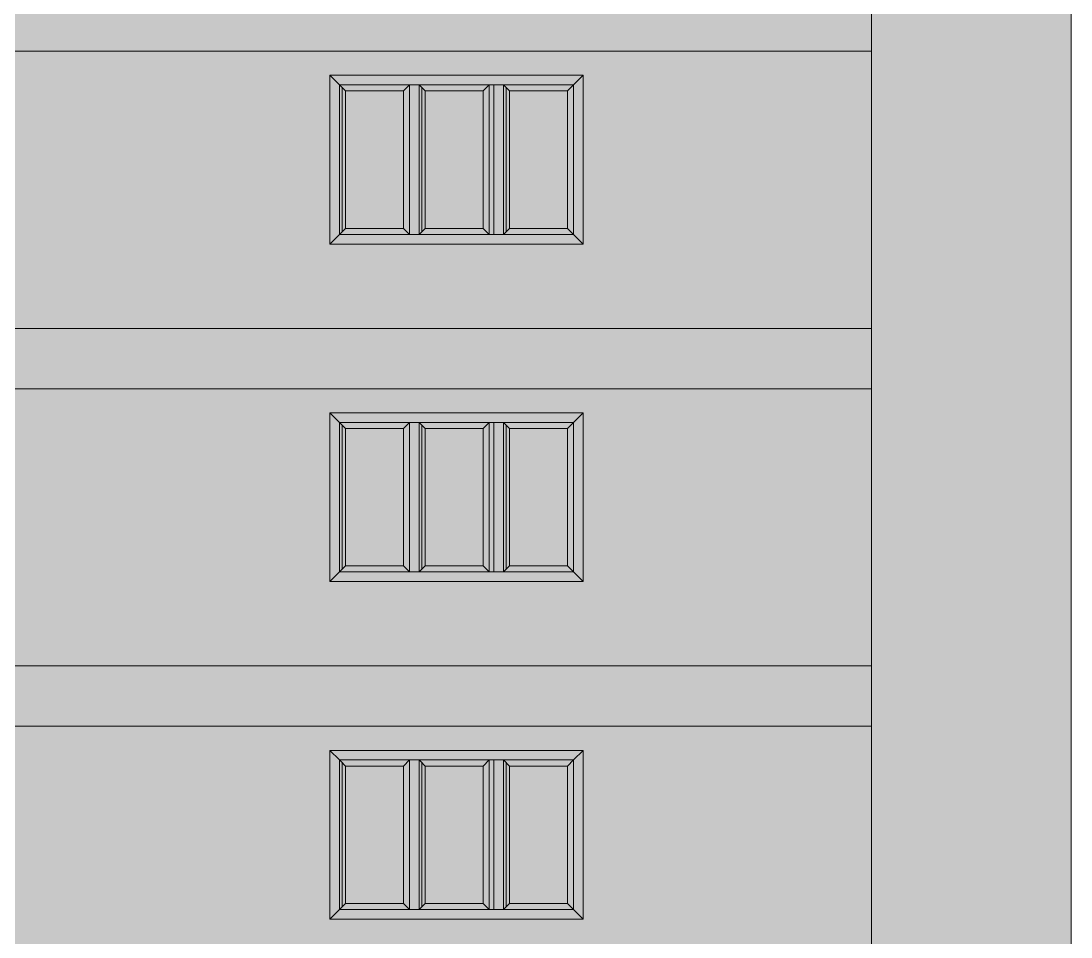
# Paper-space layout 'Лист1' of a CAD drawing. Header units: millimetres. Extents: x 141 to 459, y 101 to 382.
# Drawn here: x 359.6 to 446.7, y 174 to 249.9 of the extents above; entities that cross this region are included whole.
import ezdxf

# ---------------------------------------------------------------- set-up
doc = ezdxf.new("R2010")
doc.units = ezdxf.units.MM
doc.layers.add('окна', color=10, linetype='Continuous', lineweight=13)
doc.layers.add('ТОНКИЕе', color=7, linetype='Continuous', lineweight=13)
doc.layers.add('тонкие', color=7, linetype='Continuous')

psp = doc.layouts.new('Лист1')

# ---------------------------------------------------------------- hatches: boundary and pattern name
at = {"layer": 'окна', "true_color": 0x696969}
h = psp.add_hatch(color=251, dxfattribs=at)
h.dxf.hatch_style = 1
h.paths.add_polyline_path([(432.144, 364.444), (430.156, 364.444), (430.156, 330.498), (430.156, 104.444), (430.156, 101.444), (431.906, 101.444)])
at = {"layer": 'окна', "true_color": 0xf7f7f7}
h = psp.add_hatch(color=7, dxfattribs=at)
h.dxf.hatch_style = 1
h.paths.add_polyline_path([(446.706, 364.444), (432.144, 364.444), (431.906, 101.444), (446.706, 101.444), (446.706, 110.444)])
at = {"layer": 'окна', "true_color": 0xf7f7f7, "transparency": 33554687}
h = psp.add_hatch(color=7, dxfattribs=at)
h.dxf.hatch_style = 1
h.paths.add_polyline_path([(430.156, 334.444), (297.906, 334.444), (297.906, 308.444), (299.685, 308.444), (430.156, 308.444)])
h.paths.add_polyline_path([(406.256, 315.444), (385.256, 315.444), (385.256, 329.444), (406.256, 329.444)], flags=16)
h.paths.add_polyline_path([(405.456, 316.244), (392.656, 316.244), (386.056, 316.244), (386.056, 328.644), (391.856, 328.644), (392.256, 328.644), (405.456, 328.644)], flags=0)
h.paths.add_polyline_path([(404.956, 316.744), (400.156, 316.744), (399.656, 316.244), (398.856, 316.244), (398.856, 328.644), (398.456, 328.644), (398.456, 316.244), (397.956, 316.744), (393.156, 316.744), (392.656, 316.244), (392.656, 328.644), (405.456, 328.644), (404.956, 328.144)], flags=0)
h.paths.add_polyline_path([(404.956, 316.744), (400.156, 316.744), (399.656, 316.244), (399.656, 328.644), (400.156, 328.144), (404.956, 328.144)], flags=0)
h.paths.add_polyline_path([(404.956, 316.744), (400.156, 316.744), (399.87, 316.459), (399.87, 328.43), (399.906, 328.394), (400.156, 328.144), (404.956, 328.144)], flags=0)
h.paths.add_polyline_path([(398.456, 316.244), (397.956, 316.744), (393.156, 316.744), (392.87, 316.459), (392.87, 328.43), (393.156, 328.144), (397.956, 328.144), (398.456, 328.644)], flags=0)
h.paths.add_polyline_path([(398.456, 316.244), (397.956, 316.744), (393.156, 316.744), (393.156, 328.144), (397.956, 328.144), (398.456, 328.644)], flags=0)
h.paths.add_polyline_path([(391.356, 316.744), (386.556, 316.744), (386.27, 316.459), (386.27, 328.43), (386.306, 328.394), (386.556, 328.144), (391.356, 328.144)], flags=0)
h.paths.add_polyline_path([(333.356, 315.444), (320.356, 315.444), (320.356, 329.444), (333.356, 329.444)], flags=16)
h.paths.add_polyline_path([(332.556, 328.644), (332.556, 316.244), (321.156, 316.244), (321.156, 328.644)], flags=0)
h.paths.add_polyline_path([(332.056, 328.144), (332.056, 316.744), (327.756, 316.744), (327.256, 316.244), (327.256, 328.644), (326.456, 328.644), (326.456, 316.244), (325.956, 316.744), (321.656, 316.744), (321.37, 316.459), (321.37, 328.43), (321.406, 328.394), (321.656, 328.144), (325.956, 328.144), (326.456, 328.644), (327.256, 328.644), (327.47, 328.43), (327.506, 328.394), (327.756, 328.144)], flags=0)
h.paths.add_polyline_path([(294.906, 334.444), (284.906, 334.444), (284.906, 308.444), (294.906, 308.444)])
h.paths.add_polyline_path([(294.906, 306.444), (294.685, 306.444), (284.906, 306.444), (284.906, 280.444), (294.906, 280.444)])
h.paths.add_polyline_path([(430.156, 306.444), (299.685, 306.444), (297.906, 306.444), (297.906, 280.444), (430.156, 280.444)])
h.paths.add_polyline_path([(320.356, 301.444), (333.356, 301.444), (333.356, 287.444), (320.356, 287.444)], flags=16)
h.paths.add_polyline_path([(321.156, 300.644), (332.556, 300.644), (332.556, 288.244), (321.156, 288.244)], flags=0)
h.paths.add_polyline_path([(321.656, 300.144), (325.956, 300.144), (326.456, 300.644), (327.256, 300.644), (327.47, 300.43), (327.506, 300.394), (327.756, 300.144), (332.056, 300.144), (332.056, 288.744), (327.756, 288.744), (327.256, 288.244), (327.256, 300.644), (326.456, 300.644), (326.456, 288.244), (325.956, 288.744), (321.656, 288.744), (321.37, 288.459), (321.37, 300.43), (321.406, 300.394)], flags=0)
h.paths.add_polyline_path([(385.256, 301.444), (406.256, 301.444), (406.256, 287.444), (385.256, 287.444)], flags=16)
h.paths.add_polyline_path([(386.056, 300.644), (391.856, 300.644), (392.256, 300.644), (405.456, 300.644), (405.456, 288.244), (392.656, 288.244), (386.056, 288.244)], flags=0)
h.paths.add_polyline_path([(386.556, 300.144), (391.356, 300.144), (391.356, 288.744), (386.556, 288.744), (386.27, 288.459), (386.27, 300.43), (386.306, 300.394)], flags=0)
h.paths.add_polyline_path([(392.656, 300.644), (405.456, 300.644), (404.956, 300.144), (404.956, 288.744), (400.156, 288.744), (399.656, 288.244), (398.856, 288.244), (398.856, 300.644), (398.456, 300.644), (398.456, 288.244), (397.956, 288.744), (393.156, 288.744), (392.656, 288.244)], flags=0)
h.paths.add_polyline_path([(393.156, 300.144), (397.956, 300.144), (398.456, 300.644), (398.456, 288.244), (397.956, 288.744), (393.156, 288.744), (392.87, 288.459), (392.87, 300.43)], flags=0)
h.paths.add_polyline_path([(399.656, 300.644), (400.156, 300.144), (404.956, 300.144), (404.956, 288.744), (400.156, 288.744), (399.656, 288.244)], flags=0)
h.paths.add_polyline_path([(400.156, 300.144), (404.956, 300.144), (404.956, 288.744), (400.156, 288.744), (399.87, 288.459), (399.87, 300.43), (399.906, 300.394)], flags=0)
h.paths.add_polyline_path([(294.906, 278.444), (294.685, 278.444), (284.906, 278.444), (284.906, 252.444), (294.906, 252.444)])
h.paths.add_polyline_path([(430.156, 278.444), (299.685, 278.444), (297.906, 278.444), (297.906, 252.444), (430.156, 252.444)])
h.paths.add_polyline_path([(320.356, 273.444), (333.356, 273.444), (333.356, 259.444), (320.356, 259.444)], flags=16)
h.paths.add_polyline_path([(321.156, 272.644), (332.556, 272.644), (332.556, 260.244), (321.156, 260.244)], flags=0)
h.paths.add_polyline_path([(321.656, 272.144), (325.956, 272.144), (326.456, 272.644), (327.256, 272.644), (327.47, 272.43), (327.506, 272.394), (327.756, 272.144), (332.056, 272.144), (332.056, 260.744), (327.756, 260.744), (327.256, 260.244), (327.256, 272.644), (326.456, 272.644), (326.456, 260.244), (325.956, 260.744), (321.656, 260.744), (321.37, 260.459), (321.37, 272.43), (321.406, 272.394)], flags=0)
h.paths.add_polyline_path([(385.256, 273.444), (406.256, 273.444), (406.256, 259.444), (385.256, 259.444)], flags=16)
h.paths.add_polyline_path([(386.056, 272.644), (391.856, 272.644), (392.256, 272.644), (405.456, 272.644), (405.456, 260.244), (392.656, 260.244), (386.056, 260.244)], flags=0)
h.paths.add_polyline_path([(386.556, 272.144), (391.356, 272.144), (391.356, 260.744), (386.556, 260.744), (386.27, 260.459), (386.27, 272.43), (386.306, 272.394)], flags=0)
h.paths.add_polyline_path([(392.656, 272.644), (405.456, 272.644), (404.956, 272.144), (404.956, 260.744), (400.156, 260.744), (399.656, 260.244), (398.856, 260.244), (398.856, 272.644), (398.456, 272.644), (398.456, 260.244), (397.956, 260.744), (393.156, 260.744), (392.656, 260.244)], flags=0)
h.paths.add_polyline_path([(393.156, 272.144), (397.956, 272.144), (398.456, 272.644), (398.456, 260.244), (397.956, 260.744), (393.156, 260.744), (392.87, 260.459), (392.87, 272.43)], flags=0)
h.paths.add_polyline_path([(399.656, 272.644), (400.156, 272.144), (404.956, 272.144), (404.956, 260.744), (400.156, 260.744), (399.656, 260.244)], flags=0)
h.paths.add_polyline_path([(400.156, 272.144), (404.956, 272.144), (404.956, 260.744), (400.156, 260.744), (399.87, 260.459), (399.87, 272.43), (399.906, 272.394)], flags=0)
h.paths.add_polyline_path([(294.906, 250.444), (294.685, 250.444), (284.906, 250.444), (284.906, 224.444), (294.795, 224.444)])
h.paths.add_polyline_path([(430.156, 250.444), (299.685, 250.444), (297.906, 250.444), (297.906, 224.444), (430.156, 224.444)])
h.paths.add_polyline_path([(320.356, 245.444), (333.356, 245.444), (333.356, 231.444), (320.356, 231.444)], flags=16)
h.paths.add_polyline_path([(321.156, 244.644), (332.556, 244.644), (332.556, 232.244), (321.156, 232.244)], flags=0)
h.paths.add_polyline_path([(321.37, 244.43), (321.406, 244.394), (321.656, 244.144), (325.956, 244.144), (326.456, 244.644), (327.256, 244.644), (327.47, 244.43), (327.506, 244.394), (327.756, 244.144), (332.056, 244.144), (332.056, 232.744), (327.756, 232.744), (327.256, 232.244), (327.256, 244.644), (326.456, 244.644), (326.456, 232.244), (325.956, 232.744), (321.656, 232.744), (321.37, 232.459)], flags=0)
h.paths.add_polyline_path([(385.256, 245.444), (406.256, 245.444), (406.256, 231.444), (385.256, 231.444)], flags=16)
h.paths.add_polyline_path([(386.056, 232.244), (386.056, 244.644), (391.856, 244.644), (392.256, 244.644), (405.456, 244.644), (405.456, 232.244), (392.656, 232.244)], flags=0)
h.paths.add_polyline_path([(386.27, 232.459), (386.27, 244.43), (386.306, 244.394), (386.556, 244.144), (391.356, 244.144), (391.356, 232.744), (386.556, 232.744)], flags=0)
h.paths.add_polyline_path([(392.656, 244.644), (405.456, 244.644), (404.956, 244.144), (404.956, 232.744), (400.156, 232.744), (399.656, 232.244), (398.856, 232.244), (398.856, 244.644), (398.456, 244.644), (398.456, 232.244), (397.956, 232.744), (393.156, 232.744), (392.656, 232.244)], flags=0)
h.paths.add_polyline_path([(392.87, 232.459), (392.87, 244.43), (393.156, 244.144), (397.956, 244.144), (398.456, 244.644), (398.456, 232.244), (397.956, 232.744), (393.156, 232.744)], flags=0)
h.paths.add_polyline_path([(399.656, 244.644), (400.156, 244.144), (404.956, 244.144), (404.956, 232.744), (400.156, 232.744), (399.656, 232.244)], flags=0)
h.paths.add_polyline_path([(399.87, 232.459), (399.87, 244.43), (399.906, 244.394), (400.156, 244.144), (404.956, 244.144), (404.956, 232.744), (400.156, 232.744)], flags=0)
h.paths.add_polyline_path([(294.906, 222.444), (294.685, 222.444), (284.906, 222.444), (284.906, 196.444), (294.906, 196.444)])
h.paths.add_polyline_path([(430.156, 222.444), (299.685, 222.444), (297.906, 222.444), (297.906, 196.444), (430.156, 196.444)])
h.paths.add_polyline_path([(320.356, 217.444), (333.356, 217.444), (333.356, 203.444), (320.356, 203.444)], flags=16)
h.paths.add_polyline_path([(321.156, 216.644), (332.556, 216.644), (332.556, 204.244), (321.156, 204.244)], flags=0)
h.paths.add_polyline_path([(321.656, 216.144), (325.956, 216.144), (326.456, 216.644), (327.256, 216.644), (327.47, 216.43), (327.506, 216.394), (327.756, 216.144), (332.056, 216.144), (332.056, 204.744), (327.756, 204.744), (327.256, 204.244), (327.256, 216.644), (326.456, 216.644), (326.456, 204.244), (325.956, 204.744), (321.656, 204.744), (321.37, 204.459), (321.37, 216.43), (321.406, 216.394)], flags=0)
h.paths.add_polyline_path([(385.256, 217.444), (406.256, 217.444), (406.256, 203.444), (385.256, 203.444)], flags=16)
h.paths.add_polyline_path([(386.056, 216.644), (391.856, 216.644), (392.256, 216.644), (405.456, 216.644), (405.456, 204.244), (392.656, 204.244), (386.056, 204.244)], flags=0)
h.paths.add_polyline_path([(386.556, 216.144), (391.356, 216.144), (391.356, 204.744), (386.556, 204.744), (386.27, 204.459), (386.27, 216.43), (386.306, 216.394)], flags=0)
h.paths.add_polyline_path([(392.656, 216.644), (405.456, 216.644), (404.956, 216.144), (404.956, 204.744), (400.156, 204.744), (399.656, 204.244), (398.856, 204.244), (398.856, 216.644), (398.456, 216.644), (398.456, 204.244), (397.956, 204.744), (393.156, 204.744), (392.656, 204.244)], flags=0)
h.paths.add_polyline_path([(393.156, 216.144), (397.956, 216.144), (398.456, 216.644), (398.456, 204.244), (397.956, 204.744), (393.156, 204.744), (392.87, 204.459), (392.87, 216.43)], flags=0)
h.paths.add_polyline_path([(399.656, 216.644), (400.156, 216.144), (404.956, 216.144), (404.956, 204.744), (400.156, 204.744), (399.656, 204.244)], flags=0)
h.paths.add_polyline_path([(400.156, 216.144), (404.956, 216.144), (404.956, 204.744), (400.156, 204.744), (399.87, 204.459), (399.87, 216.43), (399.906, 216.394)], flags=0)
h.paths.add_polyline_path([(294.906, 194.444), (294.685, 194.444), (284.906, 194.444), (284.906, 168.444), (294.906, 168.444)])
h.paths.add_polyline_path([(430.156, 194.444), (299.685, 194.444), (297.906, 194.444), (297.906, 168.444), (430.156, 168.444)])
h.paths.add_polyline_path([(320.356, 189.444), (333.356, 189.444), (333.356, 175.444), (320.356, 175.444)], flags=16)
h.paths.add_polyline_path([(321.156, 188.644), (332.556, 188.644), (332.556, 176.244), (321.156, 176.244)], flags=0)
h.paths.add_polyline_path([(321.656, 188.144), (325.956, 188.144), (326.456, 188.644), (327.256, 188.644), (327.47, 188.43), (327.506, 188.394), (327.756, 188.144), (332.056, 188.144), (332.056, 176.744), (327.756, 176.744), (327.256, 176.244), (327.256, 188.644), (326.456, 188.644), (326.456, 176.244), (325.956, 176.744), (321.656, 176.744), (321.37, 176.459), (321.37, 188.43), (321.406, 188.394)], flags=0)
h.paths.add_polyline_path([(385.256, 189.444), (406.256, 189.444), (406.256, 175.444), (385.256, 175.444)], flags=16)
h.paths.add_polyline_path([(386.056, 188.644), (391.856, 188.644), (392.256, 188.644), (405.456, 188.644), (405.456, 176.244), (392.656, 176.244), (386.056, 176.244)], flags=0)
h.paths.add_polyline_path([(386.556, 188.144), (391.356, 188.144), (391.356, 176.744), (386.556, 176.744), (386.27, 176.459), (386.27, 188.43), (386.306, 188.394)], flags=0)
h.paths.add_polyline_path([(392.656, 188.644), (405.456, 188.644), (404.956, 188.144), (404.956, 176.744), (400.156, 176.744), (399.656, 176.244), (398.856, 176.244), (398.856, 188.644), (398.456, 188.644), (398.456, 176.244), (397.956, 176.744), (393.156, 176.744), (392.656, 176.244)], flags=0)
h.paths.add_polyline_path([(393.156, 188.144), (397.956, 188.144), (398.456, 188.644), (398.456, 176.244), (397.956, 176.744), (393.156, 176.744), (392.87, 176.459), (392.87, 188.43)], flags=0)
h.paths.add_polyline_path([(399.656, 188.644), (400.156, 188.144), (404.956, 188.144), (404.956, 176.744), (400.156, 176.744), (399.656, 176.244)], flags=0)
h.paths.add_polyline_path([(400.156, 188.144), (404.956, 188.144), (404.956, 176.744), (400.156, 176.744), (399.87, 176.459), (399.87, 188.43), (399.906, 188.394)], flags=0)
h.paths.add_polyline_path([(294.906, 166.444), (294.685, 166.444), (284.906, 166.444), (284.906, 140.444), (294.685, 140.444)])
h.paths.add_polyline_path([(430.156, 166.444), (299.685, 166.444), (297.906, 166.444), (297.906, 140.444), (430.156, 140.444)])
h.paths.add_polyline_path([(320.356, 161.444), (333.356, 161.444), (333.356, 147.444), (320.356, 147.444)], flags=16)
h.paths.add_polyline_path([(321.156, 160.644), (332.556, 160.644), (332.556, 148.244), (321.156, 148.244)], flags=0)
h.paths.add_polyline_path([(321.37, 160.43), (321.406, 160.394), (321.656, 160.144), (325.956, 160.144), (326.456, 160.644), (327.256, 160.644), (327.47, 160.43), (327.506, 160.394), (327.756, 160.144), (332.056, 160.144), (332.056, 148.744), (327.756, 148.744), (327.256, 148.244), (327.256, 160.644), (326.456, 160.644), (326.456, 148.244), (325.956, 148.744), (321.656, 148.744), (321.37, 148.459)], flags=0)
h.paths.add_polyline_path([(385.256, 161.444), (406.256, 161.444), (406.256, 147.444), (385.256, 147.444)], flags=16)
h.paths.add_polyline_path([(386.056, 160.644), (391.856, 160.644), (392.256, 160.644), (405.456, 160.644), (405.456, 148.244), (392.656, 148.244), (386.056, 148.244)], flags=0)
h.paths.add_polyline_path([(386.556, 160.144), (391.356, 160.144), (391.356, 148.744), (386.556, 148.744), (386.27, 148.459), (386.27, 160.43), (386.306, 160.394)], flags=0)
h.paths.add_polyline_path([(392.656, 160.644), (405.456, 160.644), (404.956, 160.144), (404.956, 148.744), (400.156, 148.744), (399.656, 148.244), (398.856, 148.244), (398.856, 160.644), (398.456, 160.644), (398.456, 148.244), (397.956, 148.744), (393.156, 148.744), (392.656, 148.244)], flags=0)
h.paths.add_polyline_path([(393.156, 160.144), (397.956, 160.144), (398.456, 160.644), (398.456, 148.244), (397.956, 148.744), (393.156, 148.744), (392.87, 148.459), (392.87, 160.43)], flags=0)
h.paths.add_polyline_path([(399.656, 160.644), (400.156, 160.144), (404.956, 160.144), (404.956, 148.744), (400.156, 148.744), (399.656, 148.244)], flags=0)
h.paths.add_polyline_path([(400.156, 160.144), (404.956, 160.144), (404.956, 148.744), (400.156, 148.744), (399.87, 148.459), (399.87, 160.43), (399.906, 160.394)], flags=0)
at = {"layer": 'окна', "true_color": 0xffff47, "transparency": 33554687}
h = psp.add_hatch(color=51, dxfattribs=at)
h.dxf.hatch_style = 1
h.paths.add_polyline_path([(430.156, 308.444), (299.685, 308.444), (297.906, 308.444), (297.906, 303.444), (299.685, 303.444), (430.156, 303.444)])
h.paths.add_polyline_path([(294.906, 308.444), (294.685, 308.444), (284.906, 308.444), (284.906, 303.444), (294.685, 303.444), (294.906, 303.444)])
h.paths.add_polyline_path([(297.906, 334.432), (294.906, 334.432), (294.906, 308.444), (297.906, 308.444)])
h.paths.add_polyline_path([(297.906, 308.444), (294.906, 308.444), (294.906, 303.444), (297.906, 303.444)])
h.paths.add_polyline_path([(297.906, 303.444), (294.906, 303.444), (294.906, 280.444), (297.906, 280.444)])
h.paths.add_polyline_path([(294.906, 280.444), (294.685, 280.444), (284.906, 280.444), (284.906, 275.444), (294.685, 275.444), (294.906, 275.444)])
h.paths.add_polyline_path([(297.906, 280.444), (294.906, 280.444), (294.906, 275.444), (297.906, 275.444)])
h.paths.add_polyline_path([(430.156, 280.444), (299.685, 280.444), (297.906, 280.444), (297.906, 275.444), (299.685, 275.444), (430.156, 275.444)])
h.paths.add_polyline_path([(294.906, 252.444), (294.685, 252.444), (284.906, 252.444), (284.906, 247.444), (294.685, 247.444), (294.906, 247.444)])
h.paths.add_polyline_path([(297.906, 252.444), (294.906, 252.444), (294.906, 247.444), (297.906, 247.444)])
h.paths.add_polyline_path([(430.156, 252.444), (299.685, 252.444), (297.906, 252.444), (297.906, 247.444), (299.685, 247.444), (430.156, 247.444)])
h.paths.add_polyline_path([(297.906, 247.444), (294.906, 247.444), (294.906, 224.444), (297.906, 224.444)])
h.paths.add_polyline_path([(297.906, 275.444), (294.906, 275.444), (294.906, 252.444), (297.906, 252.444)])
h.paths.add_polyline_path([(294.906, 224.444), (294.685, 224.444), (284.906, 224.444), (284.906, 219.444), (294.685, 219.444), (294.906, 219.444)])
h.paths.add_polyline_path([(297.906, 224.444), (294.906, 224.444), (294.906, 219.444), (297.906, 219.444)])
h.paths.add_polyline_path([(430.156, 224.444), (299.685, 224.444), (297.906, 224.444), (297.906, 219.444), (299.685, 219.444), (430.156, 219.444)])
h.paths.add_polyline_path([(294.906, 196.444), (294.685, 196.444), (284.906, 196.444), (284.906, 191.444), (294.685, 191.444), (294.906, 191.444)])
h.paths.add_polyline_path([(297.906, 196.444), (294.906, 196.444), (294.906, 191.444), (297.906, 191.444)])
h.paths.add_polyline_path([(430.156, 196.444), (299.685, 196.444), (297.906, 196.444), (297.906, 191.444), (299.685, 191.444), (430.156, 191.444)])
h.paths.add_polyline_path([(294.906, 168.444), (294.685, 168.444), (284.906, 168.444), (284.906, 163.444), (294.685, 163.444), (294.906, 163.444)])
h.paths.add_polyline_path([(297.906, 168.444), (294.906, 168.444), (294.906, 163.444), (297.906, 163.444)])
h.paths.add_polyline_path([(430.156, 168.444), (299.685, 168.444), (297.906, 168.444), (297.906, 163.444), (299.685, 163.444), (430.156, 163.444)])
h.paths.add_polyline_path([(430.156, 140.444), (299.685, 140.444), (294.85, 140.444), (294.795, 140.444), (284.906, 140.444), (284.906, 138.444), (338.701, 138.444), (338.701, 135.444), (430.156, 135.444)])
h.paths.add_polyline_path([(297.906, 163.444), (294.906, 163.444), (294.85, 140.444), (297.906, 140.444)])
h.paths.add_polyline_path([(297.906, 191.444), (294.906, 191.444), (294.906, 168.444), (297.906, 168.444)])
h.paths.add_polyline_path([(297.906, 219.444), (294.906, 219.444), (294.906, 196.444), (297.906, 196.444)])
at = {"layer": 'тонкие', "true_color": 0xededed, "transparency": 33554687}
h = psp.add_hatch(color=7, dxfattribs=at)
h.dxf.hatch_style = 1
h.paths.add_polyline_path([(386.056, 244.644), (385.256, 245.444), (385.256, 231.444), (386.056, 232.244)])
h.paths.add_polyline_path([(406.256, 245.444), (385.256, 245.444), (386.056, 244.644), (405.456, 244.644)])
h.paths.add_polyline_path([(406.256, 245.444), (405.456, 244.644), (405.456, 232.244), (406.256, 231.444)])
h.paths.add_polyline_path([(405.456, 232.244), (386.056, 232.244), (385.256, 231.444), (406.256, 231.444)])
h.paths.add_polyline_path([(392.656, 244.644), (391.856, 244.644), (391.856, 232.244), (392.656, 232.244)])
h.paths.add_polyline_path([(399.656, 244.644), (398.856, 244.644), (398.856, 232.244), (399.656, 232.244)])
at = {"layer": 'тонкие', "true_color": 0xd6d6d6, "transparency": 33554687}
h = psp.add_hatch(color=254, dxfattribs=at)
h.dxf.hatch_style = 1
h.paths.add_polyline_path([(391.356, 232.744), (386.556, 232.744), (386.27, 232.459), (386.056, 232.244), (391.856, 232.244)])
h.paths.add_polyline_path([(391.856, 244.644), (386.056, 244.644), (386.27, 244.43), (386.27, 232.459), (386.556, 232.744), (386.556, 244.144), (391.356, 244.144), (391.356, 232.744), (391.856, 232.244)])
at = {"layer": 'тонкие', "transparency": 33554687}
h = psp.add_hatch(color=7, dxfattribs=at)
h.dxf.hatch_style = 1
h.paths.add_polyline_path([(386.27, 232.459), (386.056, 232.244), (386.056, 244.644), (386.27, 244.43)])
h = psp.add_hatch(color=7, dxfattribs=at)
h.dxf.hatch_style = 1
h.set_gradient(color1=(69, 69, 69), color2=(209, 209, 209), tint=1, name='CURVED')
h.paths.add_polyline_path([(391.356, 244.144), (386.556, 244.144), (386.556, 232.744), (391.356, 232.744)])
h.paths.add_polyline_path([(393.156, 232.744), (397.956, 232.744), (397.956, 244.144), (393.156, 244.144)])
h.paths.add_polyline_path([(400.156, 232.744), (404.956, 232.744), (404.956, 244.144), (400.156, 244.144)])
h = psp.add_hatch(color=7, dxfattribs=at)
h.dxf.hatch_style = 1
h.paths.add_polyline_path([(392.87, 232.459), (392.656, 232.244), (392.656, 244.644), (392.87, 244.43)])
at = {"layer": 'тонкие', "true_color": 0xd6d6d6, "transparency": 33554687}
h = psp.add_hatch(color=254, dxfattribs=at)
h.dxf.hatch_style = 1
h.paths.add_polyline_path([(397.956, 232.744), (393.156, 232.744), (392.87, 232.459), (392.656, 232.244), (398.456, 232.244)])
h.paths.add_polyline_path([(398.456, 244.644), (392.656, 244.644), (392.87, 244.43), (392.87, 232.459), (393.156, 232.744), (393.156, 244.144), (397.956, 244.144), (397.956, 232.744), (398.456, 232.244)])
h = psp.add_hatch(color=254, dxfattribs=at)
h.dxf.hatch_style = 1
h.paths.add_polyline_path([(398.856, 244.644), (398.456, 244.644), (398.456, 232.244), (398.856, 232.244)])
at = {"layer": 'тонкие', "transparency": 33554687}
h = psp.add_hatch(color=7, dxfattribs=at)
h.dxf.hatch_style = 1
h.paths.add_polyline_path([(399.87, 232.459), (399.656, 232.244), (399.656, 244.644), (399.87, 244.43)])
at = {"layer": 'тонкие', "true_color": 0xd6d6d6, "transparency": 33554687}
h = psp.add_hatch(color=254, dxfattribs=at)
h.dxf.hatch_style = 1
h.paths.add_polyline_path([(404.956, 232.744), (400.156, 232.744), (399.87, 232.459), (399.656, 232.244), (405.456, 232.244)])
h.paths.add_polyline_path([(405.456, 244.644), (399.656, 244.644), (399.87, 244.43), (399.87, 232.459), (400.156, 232.744), (400.156, 244.144), (404.956, 244.144), (404.956, 232.744), (405.456, 232.244)])
at = {"layer": 'тонкие', "true_color": 0xededed, "transparency": 33554687}
h = psp.add_hatch(color=7, dxfattribs=at)
h.dxf.hatch_style = 1
h.paths.add_polyline_path([(386.056, 216.644), (385.256, 217.444), (385.256, 203.444), (386.056, 204.244)])
h.paths.add_polyline_path([(406.256, 217.444), (385.256, 217.444), (386.056, 216.644), (405.456, 216.644)])
h.paths.add_polyline_path([(406.256, 217.444), (405.456, 216.644), (405.456, 204.244), (406.256, 203.444)])
h.paths.add_polyline_path([(405.456, 204.244), (386.056, 204.244), (385.256, 203.444), (406.256, 203.444)])
h.paths.add_polyline_path([(392.656, 216.644), (391.856, 216.644), (391.856, 204.244), (392.656, 204.244)])
h.paths.add_polyline_path([(399.656, 216.644), (398.856, 216.644), (398.856, 204.244), (399.656, 204.244)])
at = {"layer": 'тонкие', "true_color": 0xd6d6d6, "transparency": 33554687}
h = psp.add_hatch(color=254, dxfattribs=at)
h.dxf.hatch_style = 1
h.paths.add_polyline_path([(391.356, 204.744), (386.556, 204.744), (386.27, 204.459), (386.056, 204.244), (391.856, 204.244)])
h.paths.add_polyline_path([(391.856, 216.644), (386.056, 216.644), (386.27, 216.43), (386.27, 204.459), (386.556, 204.744), (386.556, 216.144), (391.356, 216.144), (391.356, 204.744), (391.856, 204.244)])
at = {"layer": 'тонкие', "transparency": 33554687}
h = psp.add_hatch(color=7, dxfattribs=at)
h.dxf.hatch_style = 1
h.paths.add_polyline_path([(386.27, 204.459), (386.056, 204.244), (386.056, 216.644), (386.27, 216.43)])
h = psp.add_hatch(color=7, dxfattribs=at)
h.dxf.hatch_style = 1
h.set_gradient(color1=(69, 69, 69), color2=(209, 209, 209), tint=1, name='CURVED')
h.paths.add_polyline_path([(391.356, 216.144), (386.556, 216.144), (386.556, 204.744), (391.356, 204.744)])
h.paths.add_polyline_path([(393.156, 204.744), (397.956, 204.744), (397.956, 216.144), (393.156, 216.144)])
h.paths.add_polyline_path([(400.156, 204.744), (404.956, 204.744), (404.956, 216.144), (400.156, 216.144)])
h = psp.add_hatch(color=7, dxfattribs=at)
h.dxf.hatch_style = 1
h.paths.add_polyline_path([(392.87, 204.459), (392.656, 204.244), (392.656, 216.644), (392.87, 216.43)])
at = {"layer": 'тонкие', "true_color": 0xd6d6d6, "transparency": 33554687}
h = psp.add_hatch(color=254, dxfattribs=at)
h.dxf.hatch_style = 1
h.paths.add_polyline_path([(397.956, 204.744), (393.156, 204.744), (392.87, 204.459), (392.656, 204.244), (398.456, 204.244)])
h.paths.add_polyline_path([(398.456, 216.644), (392.656, 216.644), (392.87, 216.43), (392.87, 204.459), (393.156, 204.744), (393.156, 216.144), (397.956, 216.144), (397.956, 204.744), (398.456, 204.244)])
h = psp.add_hatch(color=254, dxfattribs=at)
h.dxf.hatch_style = 1
h.paths.add_polyline_path([(398.856, 216.644), (398.456, 216.644), (398.456, 204.244), (398.856, 204.244)])
at = {"layer": 'тонкие', "transparency": 33554687}
h = psp.add_hatch(color=7, dxfattribs=at)
h.dxf.hatch_style = 1
h.paths.add_polyline_path([(399.87, 204.459), (399.656, 204.244), (399.656, 216.644), (399.87, 216.43)])
at = {"layer": 'тонкие', "true_color": 0xd6d6d6, "transparency": 33554687}
h = psp.add_hatch(color=254, dxfattribs=at)
h.dxf.hatch_style = 1
h.paths.add_polyline_path([(404.956, 204.744), (400.156, 204.744), (399.87, 204.459), (399.656, 204.244), (405.456, 204.244)])
h.paths.add_polyline_path([(405.456, 216.644), (399.656, 216.644), (399.87, 216.43), (399.87, 204.459), (400.156, 204.744), (400.156, 216.144), (404.956, 216.144), (404.956, 204.744), (405.456, 204.244)])
at = {"layer": 'тонкие', "true_color": 0xededed, "transparency": 33554687}
h = psp.add_hatch(color=7, dxfattribs=at)
h.dxf.hatch_style = 1
h.paths.add_polyline_path([(386.056, 188.644), (385.256, 189.444), (385.256, 175.444), (386.056, 176.244)])
h.paths.add_polyline_path([(406.256, 189.444), (385.256, 189.444), (386.056, 188.644), (405.456, 188.644)])
h.paths.add_polyline_path([(406.256, 189.444), (405.456, 188.644), (405.456, 176.244), (406.256, 175.444)])
h.paths.add_polyline_path([(405.456, 176.244), (386.056, 176.244), (385.256, 175.444), (406.256, 175.444)])
h.paths.add_polyline_path([(392.656, 188.644), (391.856, 188.644), (391.856, 176.244), (392.656, 176.244)])
h.paths.add_polyline_path([(399.656, 188.644), (398.856, 188.644), (398.856, 176.244), (399.656, 176.244)])
at = {"layer": 'тонкие', "true_color": 0xd6d6d6, "transparency": 33554687}
h = psp.add_hatch(color=254, dxfattribs=at)
h.dxf.hatch_style = 1
h.paths.add_polyline_path([(391.356, 176.744), (386.556, 176.744), (386.27, 176.459), (386.056, 176.244), (391.856, 176.244)])
h.paths.add_polyline_path([(391.856, 188.644), (386.056, 188.644), (386.27, 188.43), (386.27, 176.459), (386.556, 176.744), (386.556, 188.144), (391.356, 188.144), (391.356, 176.744), (391.856, 176.244)])
at = {"layer": 'тонкие', "transparency": 33554687}
h = psp.add_hatch(color=7, dxfattribs=at)
h.dxf.hatch_style = 1
h.paths.add_polyline_path([(386.27, 176.459), (386.056, 176.244), (386.056, 188.644), (386.27, 188.43)])
h = psp.add_hatch(color=7, dxfattribs=at)
h.dxf.hatch_style = 1
h.set_gradient(color1=(69, 69, 69), color2=(209, 209, 209), tint=1, name='CURVED')
h.paths.add_polyline_path([(391.356, 188.144), (386.556, 188.144), (386.556, 176.744), (391.356, 176.744)])
h.paths.add_polyline_path([(393.156, 176.744), (397.956, 176.744), (397.956, 188.144), (393.156, 188.144)])
h.paths.add_polyline_path([(400.156, 176.744), (404.956, 176.744), (404.956, 188.144), (400.156, 188.144)])
h = psp.add_hatch(color=7, dxfattribs=at)
h.dxf.hatch_style = 1
h.paths.add_polyline_path([(392.87, 176.459), (392.656, 176.244), (392.656, 188.644), (392.87, 188.43)])
at = {"layer": 'тонкие', "true_color": 0xd6d6d6, "transparency": 33554687}
h = psp.add_hatch(color=254, dxfattribs=at)
h.dxf.hatch_style = 1
h.paths.add_polyline_path([(397.956, 176.744), (393.156, 176.744), (392.87, 176.459), (392.656, 176.244), (398.456, 176.244)])
h.paths.add_polyline_path([(398.456, 188.644), (392.656, 188.644), (392.87, 188.43), (392.87, 176.459), (393.156, 176.744), (393.156, 188.144), (397.956, 188.144), (397.956, 176.744), (398.456, 176.244)])
h = psp.add_hatch(color=254, dxfattribs=at)
h.dxf.hatch_style = 1
h.paths.add_polyline_path([(398.856, 188.644), (398.456, 188.644), (398.456, 176.244), (398.856, 176.244)])
at = {"layer": 'тонкие', "transparency": 33554687}
h = psp.add_hatch(color=7, dxfattribs=at)
h.dxf.hatch_style = 1
h.paths.add_polyline_path([(399.87, 176.459), (399.656, 176.244), (399.656, 188.644), (399.87, 188.43)])
at = {"layer": 'тонкие', "true_color": 0xd6d6d6, "transparency": 33554687}
h = psp.add_hatch(color=254, dxfattribs=at)
h.dxf.hatch_style = 1
h.paths.add_polyline_path([(404.956, 176.744), (400.156, 176.744), (399.87, 176.459), (399.656, 176.244), (405.456, 176.244)])
h.paths.add_polyline_path([(405.456, 188.644), (399.656, 188.644), (399.87, 188.43), (399.87, 176.459), (400.156, 176.744), (400.156, 188.144), (404.956, 188.144), (404.956, 176.744), (405.456, 176.244)])

# ---------------------------------------------------------------- linework, layer by layer
at = {"layer": 'окна', "color": 7}
for points in [[(386.056, 244.644), (385.256, 245.444)], [(406.256, 245.444), (405.456, 244.644)], [(386.056, 232.244), (386.056, 232.244), (386.056, 244.644), (386.056, 244.644), (405.456, 244.644), (405.456, 244.644), (405.456, 232.244), (405.456, 232.244), (386.056, 232.244)], [(386.556, 244.144), (386.056, 244.644)], [(386.27, 232.459), (386.056, 232.244), (386.056, 244.644), (386.27, 244.43), (386.27, 232.459)], [(386.556, 244.144), (386.163, 244.537), (386.056, 244.644), (391.856, 244.644), (391.356, 244.144), (386.556, 244.144), (386.109, 244.591)], [(386.306, 244.394), (386.27, 244.43), (386.27, 232.459)], [(386.556, 244.144), (386.556, 232.744), (386.27, 232.459), (386.27, 244.43)], [(386.556, 244.144), (386.556, 244.144), (386.556, 244.144), (391.356, 244.144), (391.356, 244.144), (391.356, 232.744), (391.356, 232.744), (386.556, 232.744), (386.556, 232.744), (386.556, 244.144)], [(391.356, 244.144), (391.856, 244.644)], [(392.256, 244.644), (391.856, 244.644), (391.856, 232.244), (392.656, 232.244), (392.656, 244.644)], [(393.156, 244.144), (392.656, 244.644)], [(392.87, 232.459), (392.656, 232.244), (392.656, 244.644), (392.87, 244.43), (392.87, 232.459)], [(392.906, 244.394), (392.87, 244.43), (392.87, 232.459)], [(393.156, 244.144), (393.156, 244.144), (393.156, 244.144), (397.956, 244.144), (397.956, 244.144), (397.956, 232.744), (397.956, 232.744), (393.156, 232.744), (393.156, 232.744), (393.156, 244.144)], [(397.956, 244.144), (398.456, 244.644)], [(399.256, 244.644), (398.856, 244.644), (398.856, 232.244), (399.656, 232.244), (399.656, 244.644)], [(400.156, 244.144), (399.656, 244.644)], [(399.87, 232.459), (399.656, 232.244), (399.656, 244.644), (399.87, 244.43), (399.87, 232.459)], [(399.906, 244.394), (399.87, 244.43), (399.87, 232.459)], [(400.156, 244.144), (400.156, 244.144), (400.156, 244.144), (404.956, 244.144), (404.956, 244.144), (404.956, 232.744), (404.956, 232.744), (400.156, 232.744), (400.156, 232.744), (400.156, 244.144)], [(404.956, 244.144), (405.456, 244.644)], [(386.556, 232.744), (386.056, 232.244)], [(391.356, 232.744), (391.856, 232.244)], [(393.156, 232.744), (392.656, 232.244)], [(397.956, 232.744), (398.456, 232.244)], [(400.156, 232.744), (399.656, 232.244)], [(404.956, 232.744), (405.456, 232.244)], [(386.056, 232.244), (385.256, 231.444)], [(406.256, 231.444), (405.456, 232.244)], [(386.056, 216.644), (385.256, 217.444)], [(406.256, 217.444), (405.456, 216.644)], [(386.056, 204.244), (386.056, 204.244), (386.056, 216.644), (386.056, 216.644), (405.456, 216.644), (405.456, 216.644), (405.456, 204.244), (405.456, 204.244), (386.056, 204.244)], [(386.556, 216.144), (386.056, 216.644)], [(386.27, 204.459), (386.056, 204.244), (386.056, 216.644), (386.27, 216.43), (386.27, 204.459)], [(386.556, 216.144), (386.163, 216.537), (386.056, 216.644), (391.856, 216.644), (391.356, 216.144), (386.556, 216.144), (386.109, 216.591)], [(386.306, 216.394), (386.27, 216.43), (386.27, 204.459)], [(386.556, 216.144), (386.556, 204.744), (386.27, 204.459), (386.27, 216.43)], [(386.556, 216.144), (386.556, 216.144), (386.556, 216.144), (391.356, 216.144), (391.356, 216.144), (391.356, 204.744), (391.356, 204.744), (386.556, 204.744), (386.556, 204.744), (386.556, 216.144)], [(391.356, 216.144), (391.856, 216.644)], [(392.256, 216.644), (391.856, 216.644), (391.856, 204.244), (392.656, 204.244), (392.656, 216.644)], [(393.156, 216.144), (392.656, 216.644)], [(392.87, 204.459), (392.656, 204.244), (392.656, 216.644), (392.87, 216.43), (392.87, 204.459)], [(392.906, 216.394), (392.87, 216.43), (392.87, 204.459)], [(393.156, 216.144), (393.156, 216.144), (393.156, 216.144), (397.956, 216.144), (397.956, 216.144), (397.956, 204.744), (397.956, 204.744), (393.156, 204.744), (393.156, 204.744), (393.156, 216.144)], [(397.956, 216.144), (398.456, 216.644)], [(399.256, 216.644), (398.856, 216.644), (398.856, 204.244), (399.656, 204.244), (399.656, 216.644)], [(400.156, 216.144), (399.656, 216.644)], [(399.87, 204.459), (399.656, 204.244), (399.656, 216.644), (399.87, 216.43), (399.87, 204.459)], [(399.906, 216.394), (399.87, 216.43), (399.87, 204.459)], [(400.156, 216.144), (400.156, 216.144), (400.156, 216.144), (404.956, 216.144), (404.956, 216.144), (404.956, 204.744), (404.956, 204.744), (400.156, 204.744), (400.156, 204.744), (400.156, 216.144)], [(404.956, 216.144), (405.456, 216.644)], [(386.556, 204.744), (386.056, 204.244)], [(391.356, 204.744), (391.856, 204.244)], [(393.156, 204.744), (392.656, 204.244)], [(397.956, 204.744), (398.456, 204.244)], [(400.156, 204.744), (399.656, 204.244)], [(404.956, 204.744), (405.456, 204.244)], [(386.056, 204.244), (385.256, 203.444)], [(406.256, 203.444), (405.456, 204.244)], [(386.056, 188.644), (385.256, 189.444)], [(406.256, 189.444), (405.456, 188.644)], [(386.056, 176.244), (386.056, 176.244), (386.056, 188.644), (386.056, 188.644), (405.456, 188.644), (405.456, 188.644), (405.456, 176.244), (405.456, 176.244), (386.056, 176.244)], [(386.556, 188.144), (386.056, 188.644)], [(386.27, 176.459), (386.056, 176.244), (386.056, 188.644), (386.27, 188.43), (386.27, 176.459)], [(386.556, 188.144), (386.163, 188.537), (386.056, 188.644), (391.856, 188.644), (391.356, 188.144), (386.556, 188.144), (386.109, 188.591)], [(386.306, 188.394), (386.27, 188.43), (386.27, 176.459)], [(386.556, 188.144), (386.556, 176.744), (386.27, 176.459), (386.27, 188.43)], [(386.556, 188.144), (386.556, 188.144), (386.556, 188.144), (391.356, 188.144), (391.356, 188.144), (391.356, 176.744), (391.356, 176.744), (386.556, 176.744), (386.556, 176.744), (386.556, 188.144)], [(391.356, 188.144), (391.856, 188.644)], [(392.256, 188.644), (391.856, 188.644), (391.856, 176.244), (392.656, 176.244), (392.656, 188.644)], [(393.156, 188.144), (392.656, 188.644)], [(392.87, 176.459), (392.656, 176.244), (392.656, 188.644), (392.87, 188.43), (392.87, 176.459)], [(392.906, 188.394), (392.87, 188.43), (392.87, 176.459)], [(393.156, 188.144), (393.156, 188.144), (393.156, 188.144), (397.956, 188.144), (397.956, 188.144), (397.956, 176.744), (397.956, 176.744), (393.156, 176.744), (393.156, 176.744), (393.156, 188.144)], [(397.956, 188.144), (398.456, 188.644)], [(399.256, 188.644), (398.856, 188.644), (398.856, 176.244), (399.656, 176.244), (399.656, 188.644)], [(400.156, 188.144), (399.656, 188.644)], [(399.87, 176.459), (399.656, 176.244), (399.656, 188.644), (399.87, 188.43), (399.87, 176.459)], [(399.906, 188.394), (399.87, 188.43), (399.87, 176.459)], [(400.156, 188.144), (400.156, 188.144), (400.156, 188.144), (404.956, 188.144), (404.956, 188.144), (404.956, 176.744), (404.956, 176.744), (400.156, 176.744), (400.156, 176.744), (400.156, 188.144)], [(404.956, 188.144), (405.456, 188.644)], [(386.556, 176.744), (386.056, 176.244)], [(391.356, 176.744), (391.856, 176.244)], [(393.156, 176.744), (392.656, 176.244)], [(397.956, 176.744), (398.456, 176.244)], [(400.156, 176.744), (399.656, 176.244)], [(404.956, 176.744), (405.456, 176.244)], [(386.056, 176.244), (385.256, 175.444)], [(406.256, 175.444), (405.456, 176.244)]]:
    psp.add_lwpolyline(points, dxfattribs=at)
at = {"layer": 'окна', "color": 7, "lineweight": 15}
for points in [[(405.456, 244.644), (405.456, 232.244), (386.056, 232.244)], [(392.656, 244.644), (405.456, 244.644)], [(393.156, 244.144), (392.763, 244.537)], [(397.956, 244.144), (398.456, 244.644), (397.956, 244.144), (393.156, 244.144), (393.156, 232.744), (397.956, 232.744), (397.956, 244.144)], [(398.456, 232.244), (398.456, 244.644)], [(400.156, 244.144), (404.956, 244.144), (404.956, 232.744), (400.156, 232.744), (400.156, 244.144), (399.656, 244.644)], [(404.956, 244.144), (405.456, 244.644)], [(392.656, 232.244), (393.156, 232.744)], [(397.956, 232.744), (398.456, 232.244)], [(400.156, 232.744), (399.656, 232.244)], [(405.456, 232.244), (404.956, 232.744)], [(405.456, 216.644), (405.456, 204.244), (386.056, 204.244)], [(392.656, 216.644), (405.456, 216.644)], [(393.156, 216.144), (392.763, 216.537)], [(397.956, 216.144), (398.456, 216.644), (397.956, 216.144), (393.156, 216.144), (393.156, 204.744), (397.956, 204.744), (397.956, 216.144)], [(398.456, 204.244), (398.456, 216.644)], [(400.156, 216.144), (404.956, 216.144), (404.956, 204.744), (400.156, 204.744), (400.156, 216.144), (399.656, 216.644)], [(404.956, 216.144), (405.456, 216.644)], [(392.656, 204.244), (393.156, 204.744)], [(397.956, 204.744), (398.456, 204.244)], [(400.156, 204.744), (399.656, 204.244)], [(405.456, 204.244), (404.956, 204.744)], [(405.456, 188.644), (405.456, 176.244), (386.056, 176.244)], [(392.656, 188.644), (405.456, 188.644)], [(393.156, 188.144), (392.763, 188.537)], [(397.956, 188.144), (398.456, 188.644), (397.956, 188.144), (393.156, 188.144), (393.156, 176.744), (397.956, 176.744), (397.956, 188.144)], [(398.456, 176.244), (398.456, 188.644)], [(400.156, 188.144), (404.956, 188.144), (404.956, 176.744), (400.156, 176.744), (400.156, 188.144), (399.656, 188.644)], [(404.956, 188.144), (405.456, 188.644)], [(392.656, 176.244), (393.156, 176.744)], [(397.956, 176.744), (398.456, 176.244)], [(400.156, 176.744), (399.656, 176.244)], [(405.456, 176.244), (404.956, 176.744)]]:
    psp.add_lwpolyline(points, dxfattribs=at)
at = {"layer": 'окна', "color": 0}
for points in [[(392.656, 244.644), (398.456, 244.644), (405.456, 244.644), (405.456, 232.244), (392.656, 232.244), (393.156, 232.744)], [(397.956, 232.744), (398.456, 232.244), (398.456, 244.644), (397.956, 244.144), (393.156, 244.144), (392.656, 244.644), (393.156, 244.144), (393.156, 232.744), (397.956, 232.744), (397.956, 244.144)], [(399.656, 244.644), (400.156, 244.144), (404.956, 244.144), (405.456, 244.644), (404.956, 244.144), (404.956, 232.744), (405.456, 232.244), (404.956, 232.744), (400.156, 232.744), (399.656, 232.244)], [(299.685, 224.444), (430.156, 224.444)], [(392.656, 216.644), (398.456, 216.644), (405.456, 216.644), (405.456, 204.244), (392.656, 204.244), (393.156, 204.744)], [(397.956, 204.744), (398.456, 204.244), (398.456, 216.644), (397.956, 216.144), (393.156, 216.144), (392.656, 216.644), (393.156, 216.144), (393.156, 204.744), (397.956, 204.744), (397.956, 216.144)], [(399.656, 216.644), (400.156, 216.144), (404.956, 216.144), (405.456, 216.644), (404.956, 216.144), (404.956, 204.744), (405.456, 204.244), (404.956, 204.744), (400.156, 204.744), (399.656, 204.244)], [(299.685, 196.444), (430.156, 196.444)], [(392.656, 188.644), (398.456, 188.644), (405.456, 188.644), (405.456, 176.244), (392.656, 176.244), (393.156, 176.744)], [(397.956, 176.744), (398.456, 176.244), (398.456, 188.644), (397.956, 188.144), (393.156, 188.144), (392.656, 188.644), (393.156, 188.144), (393.156, 176.744), (397.956, 176.744), (397.956, 188.144)], [(399.656, 188.644), (400.156, 188.144), (404.956, 188.144), (405.456, 188.644), (404.956, 188.144), (404.956, 176.744), (405.456, 176.244), (404.956, 176.744), (400.156, 176.744), (399.656, 176.244)]]:
    psp.add_lwpolyline(points, dxfattribs=at)
at = {"layer": 'окна', "color": 250}
for points in [[(398.456, 244.644), (398.456, 232.244)], [(398.456, 216.644), (398.456, 204.244)], [(398.456, 188.644), (398.456, 176.244)]]:
    psp.add_lwpolyline(points, dxfattribs=at)
at = {"layer": 'ТОНКИЕе', "color": 7}
for points in [[(430.156, 104.444), (430.156, 334.444)], [(446.706, 110.444), (446.706, 334.444), (446.706, 334.444)], [(299.685, 247.444), (430.156, 247.444)], [(385.256, 231.444), (406.256, 231.444), (406.256, 245.444), (385.256, 245.444), (385.256, 231.444)], [(385.256, 231.444), (406.256, 231.444), (406.256, 245.444), (385.256, 245.444), (385.256, 231.444)], [(385.256, 231.444), (406.256, 231.444), (406.256, 245.444), (385.256, 245.444), (385.256, 231.444)], [(299.685, 219.444), (430.156, 219.444)], [(385.256, 203.444), (406.256, 203.444), (406.256, 217.444), (385.256, 217.444), (385.256, 203.444)], [(385.256, 203.444), (406.256, 203.444), (406.256, 217.444), (385.256, 217.444), (385.256, 203.444)], [(385.256, 203.444), (406.256, 203.444), (406.256, 217.444), (385.256, 217.444), (385.256, 203.444)], [(299.685, 191.444), (430.156, 191.444)], [(385.256, 175.444), (406.256, 175.444), (406.256, 189.444), (385.256, 189.444), (385.256, 175.444)], [(385.256, 175.444), (406.256, 175.444), (406.256, 189.444), (385.256, 189.444), (385.256, 175.444)], [(385.256, 175.444), (406.256, 175.444), (406.256, 189.444), (385.256, 189.444), (385.256, 175.444)]]:
    psp.add_lwpolyline(points, dxfattribs=at)

doc.saveas('drawing.dxf')
